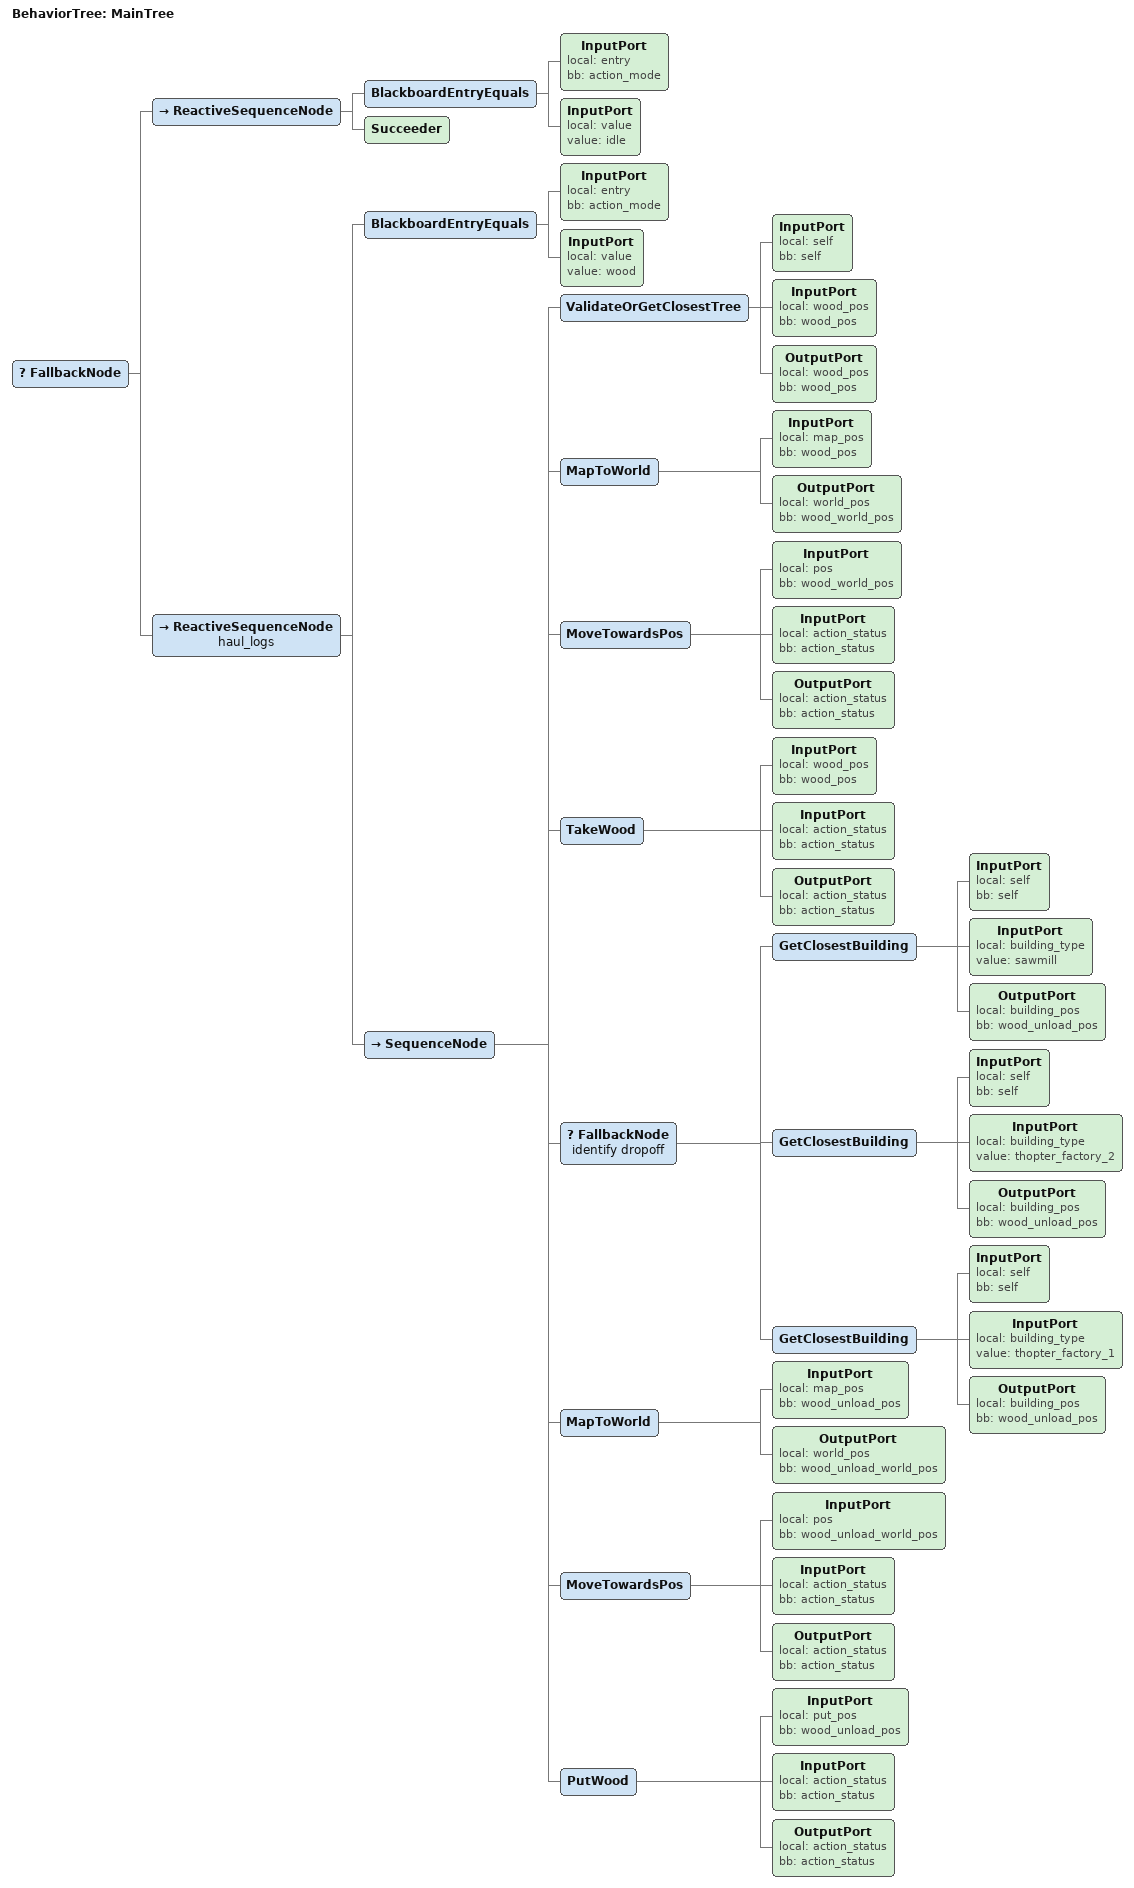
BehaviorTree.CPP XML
<root main_tree="MainTree" BTPY_FORMAT="1">
    <BehaviorTree ID="MainTree">
        <FallbackNode>
            <ReactiveSequenceNode>
                <BlackboardEntryEquals>
                    <InputPort local="entry" bb="action_mode" />
                    <InputPort local="value" value="idle" />
                </BlackboardEntryEquals>
                <Succeeder />
            </ReactiveSequenceNode>
            <ReactiveSequenceNode name="haul_logs">
                <BlackboardEntryEquals>
                    <InputPort local="entry" bb="action_mode" />
                    <InputPort local="value" value="wood" />
                </BlackboardEntryEquals>
                <SequenceNode>
                    <ValidateOrGetClosestTree>
                        <InputPort local="self" bb="self" />
                        <InputPort local="wood_pos" bb="wood_pos" />
                        <OutputPort local="wood_pos" bb="wood_pos" />
                    </ValidateOrGetClosestTree>
                    <MapToWorld>
                        <InputPort local="map_pos" bb="wood_pos" />
                        <OutputPort local="world_pos" bb="wood_world_pos" />
                    </MapToWorld>
                    <MoveTowardsPos>
                        <InputPort local="pos" bb="wood_world_pos" />
                        <InputPort local="action_status" bb="action_status" />
                        <OutputPort local="action_status" bb="action_status" />
                    </MoveTowardsPos>
                    <TakeWood>
                        <InputPort local="wood_pos" bb="wood_pos" />
                        <InputPort local="action_status" bb="action_status" />
                        <OutputPort local="action_status" bb="action_status" />
                    </TakeWood>
                    <FallbackNode name="identify dropoff">
                        <GetClosestBuilding>
                            <InputPort local="self" bb="self" />
                            <InputPort local="building_type" value="sawmill" />
                            <OutputPort local="building_pos" bb="wood_unload_pos" />
                        </GetClosestBuilding>
                        <GetClosestBuilding>
                            <InputPort local="self" bb="self" />
                            <InputPort local="building_type" value="thopter_factory_2" />
                            <OutputPort local="building_pos" bb="wood_unload_pos" />
                        </GetClosestBuilding>
                        <GetClosestBuilding>
                            <InputPort local="self" bb="self" />
                            <InputPort local="building_type" value="thopter_factory_1" />
                            <OutputPort local="building_pos" bb="wood_unload_pos" />
                        </GetClosestBuilding>
                    </FallbackNode>
                    <MapToWorld>
                        <InputPort local="map_pos" bb="wood_unload_pos" />
                        <OutputPort local="world_pos" bb="wood_unload_world_pos" />
                    </MapToWorld>
                    <MoveTowardsPos>
                        <InputPort local="pos" bb="wood_unload_world_pos" />
                        <InputPort local="action_status" bb="action_status" />
                        <OutputPort local="action_status" bb="action_status" />
                    </MoveTowardsPos>
                    <PutWood>
                        <InputPort local="put_pos" bb="wood_unload_pos" />
                        <InputPort local="action_status" bb="action_status" />
                        <OutputPort local="action_status" bb="action_status" />
                    </PutWood>
                </SequenceNode>
            </ReactiveSequenceNode>
        </FallbackNode>
    </BehaviorTree>
</root>
